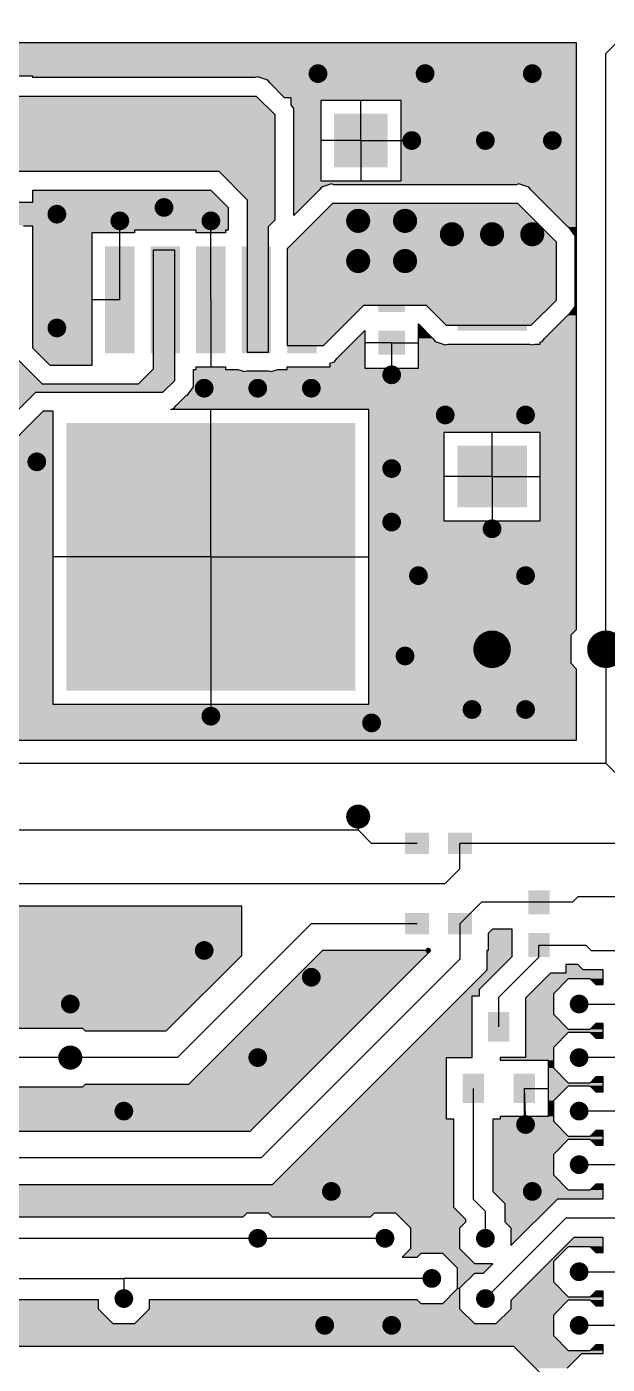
# Model space of a CAD drawing. Extents: x 295 to 953, y 10 to 290.
# Drawn here: x 700.8 to 736.6, y 160.2 to 242.6 of the extents above; entities that cross this region are included whole.
import ezdxf

# ---------------------------------------------------------------- set-up
doc = ezdxf.new("R2010")
doc.units = 0
doc.header["$LTSCALE"] = 5
doc.header["$MEASUREMENT"] = 0
doc.layers.get('0').update_dxf_attribs({"linetype": 'CONTINUOUS', "lineweight": 25})
doc.layers.add('16_COMP_GBR', color=1, linetype='CONTINUOUS')

msp = doc.modelspace()

# ---------------------------------------------------------------- linework, layer by layer
for points, const_width in [([(718.451, 239.688, 1), (719.029, 239.688, 1)], 0.577), ([(725.051, 239.688, 1), (725.629, 239.688, 1)], 0.577), ([(731.651, 239.688, 1), (732.229, 239.688, 1)], 0.577), ([(724.226, 235.563, 1), (724.804, 235.563, 1)], 0.577), ([(728.764, 235.563, 1), (729.341, 235.563, 1)], 0.577), ([(732.889, 235.563, 1), (733.466, 235.563, 1)], 0.577), ([(708.964, 231.438, 1), (709.541, 231.438, 1)], 0.577), ([(702.364, 231.025, 1), (702.941, 231.025, 1)], 0.577), ([(706.241, 230.613, 1), (706.819, 230.613, 1)], 0.577), ([(711.851, 230.613, 1), (712.429, 230.613, 1)], 0.577), ([(720.844, 230.613, 1), (721.586, 230.613, 1)], 0.742), ([(723.731, 230.613, 1), (724.474, 230.613, 1)], 0.742), ([(726.619, 229.788, 1), (727.361, 229.788, 1)], 0.742), ([(729.094, 229.788, 1), (729.836, 229.788, 1)], 0.742), ([(731.569, 229.788, 1), (732.311, 229.788, 1)], 0.742), ([(720.844, 228.138, 1), (721.586, 228.138, 1)], 0.742), ([(723.731, 228.138, 1), (724.474, 228.138, 1)], 0.742), ([(702.364, 224.013, 1), (702.941, 224.013, 1)], 0.577), ([(722.989, 221.125, 1), (723.566, 221.125, 1)], 0.577), ([(711.439, 220.3, 1), (712.016, 220.3, 1)], 0.577), ([(714.739, 220.3, 1), (715.316, 220.3, 1)], 0.577), ([(718.039, 220.3, 1), (718.616, 220.3, 1)], 0.577), ([(726.289, 218.65, 1), (726.866, 218.65, 1)], 0.577), ([(731.239, 218.65, 1), (731.816, 218.65, 1)], 0.577), ([(701.126, 215.763, 1), (701.704, 215.763, 1)], 0.577), ([(722.989, 215.35, 1), (723.566, 215.35, 1)], 0.577), ([(722.989, 212.05, 1), (723.566, 212.05, 1)], 0.577), ([(729.176, 211.638, 1), (729.754, 211.638, 1)], 0.577), ([(724.639, 208.75, 1), (725.216, 208.75, 1)], 0.577), ([(731.239, 208.75, 1), (731.816, 208.75, 1)], 0.577), ([(728.888, 204.213, 1), (730.043, 204.213, 1)], 1.155), ([(735.9, 204.213, 1), (737.055, 204.213, 1)], 1.155), ([(723.814, 203.8, 1), (724.391, 203.8, 1)], 0.577), ([(711.851, 200.088, 1), (712.429, 200.088, 1)], 0.577), ([(727.939, 200.5, 1), (728.516, 200.5, 1)], 0.577), ([(731.239, 200.5, 1), (731.816, 200.5, 1)], 0.577), ([(721.751, 199.675, 1), (722.329, 199.675, 1)], 0.577), ([(720.844, 193.9, 1), (721.586, 193.9, 1)], 0.742), ([(711.439, 185.65, 1), (712.016, 185.65, 1)], 0.577), ([(725.446, 185.65, 1), (725.611, 185.65, 1)], 0.165), ([(718.039, 184, 1), (718.616, 184, 1)], 0.577), ([(703.189, 182.35, 1), (703.766, 182.35, 1)], 0.577), ([(734.539, 182.35, 1), (735.116, 182.35, 1)], 0.577), ([(703.106, 179.05, 1), (703.849, 179.05, 1)], 0.742), ([(714.739, 179.05, 1), (715.316, 179.05, 1)], 0.577), ([(734.539, 179.05, 1), (735.116, 179.05, 1)], 0.577), ([(706.489, 175.75, 1), (707.066, 175.75, 1)], 0.577), ([(734.539, 175.75, 1), (735.116, 175.75, 1)], 0.577), ([(731.239, 174.925, 1), (731.816, 174.925, 1)], 0.577), ([(734.539, 172.45, 1), (735.116, 172.45, 1)], 0.577), ([(719.276, 170.8, 1), (719.854, 170.8, 1)], 0.577), ([(731.651, 170.8, 1), (732.229, 170.8, 1)], 0.577), ([(714.739, 167.913, 1), (715.316, 167.913, 1)], 0.577), ([(722.576, 167.913, 1), (723.154, 167.913, 1)], 0.577), ([(728.764, 167.913, 1), (729.341, 167.913, 1)], 0.577), ([(725.464, 165.438, 1), (726.041, 165.438, 1)], 0.577), ([(734.539, 165.85, 1), (735.116, 165.85, 1)], 0.577), ([(706.489, 164.2, 1), (707.066, 164.2, 1)], 0.577), ([(728.764, 164.2, 1), (729.341, 164.2, 1)], 0.577), ([(718.864, 162.55, 1), (719.441, 162.55, 1)], 0.577), ([(722.989, 162.55, 1), (723.566, 162.55, 1)], 0.577), ([(734.539, 162.55, 1), (735.116, 162.55, 1)], 0.577)]:
    msp.add_lwpolyline(points, format="xyb", close=True, dxfattribs=dict(const_width=const_width))
for points in [[(716.1, 237.213), (716.1, 233.913), (712.8, 237.213), (712.8, 233.913)], [(723.03, 237.213), (723.03, 233.913), (719.73, 237.213), (719.73, 233.913)], [(707.438, 229.045), (707.438, 222.445), (705.623, 229.045), (705.623, 222.445)], [(710.243, 229.045), (710.243, 222.445), (708.428, 229.045), (708.428, 222.445)], [(713.048, 229.045), (713.048, 222.445), (711.233, 229.045), (711.233, 222.445)], [(715.853, 229.045), (715.853, 222.445), (714.038, 229.045), (714.038, 222.445)], [(718.658, 229.045), (718.658, 222.445), (716.843, 229.045), (716.843, 222.445)], [(731.61, 227.643), (731.61, 223.848), (727.32, 227.643), (727.32, 223.848)], [(724.103, 226.488), (724.103, 225.003), (722.453, 226.488), (722.453, 225.003)], [(724.103, 223.848), (724.103, 222.363), (722.453, 223.848), (722.453, 222.363)], [(721.05, 218.155), (721.05, 201.655), (703.23, 218.155), (703.23, 201.655)], [(731.61, 216.753), (731.61, 212.958), (727.32, 216.753), (727.32, 212.958)], [(725.588, 192.91), (725.588, 191.59), (724.103, 192.91), (724.103, 191.59)], [(728.228, 192.91), (728.228, 191.59), (726.743, 192.91), (726.743, 191.59)], [(733.013, 189.363), (733.013, 187.878), (731.693, 189.363), (731.693, 187.878)], [(725.588, 187.96), (725.588, 186.64), (724.103, 187.96), (724.103, 186.64)], [(728.228, 187.96), (728.228, 186.64), (726.743, 187.96), (726.743, 186.64)], [(733.013, 186.723), (733.013, 185.238), (731.693, 186.723), (731.693, 185.238)], [(730.538, 181.855), (730.538, 180.04), (729.218, 181.855), (729.218, 180.04)], [(728.97, 178.06), (728.97, 176.245), (727.65, 178.06), (727.65, 176.245)], [(732.105, 178.06), (732.105, 176.245), (730.785, 178.06), (730.785, 176.245)]]:
    msp.add_solid(points)
at = {"layer": '16_COMP_GBR', "color": 7}
for p, q in [((738.128, 242.575), (736.478, 240.925)), ((734.663, 241.585), (520.493, 241.585)), ((734.663, 205.43), (734.663, 241.585)), ((736.478, 204.213), (736.478, 240.925)), ((701.168, 239.523), (687.638, 239.523)), ((701.168, 239.44), (701.168, 239.523)), ((714.871, 239.44), (701.168, 239.44)), ((715.028, 239.491), (714.871, 239.44)), ((715.64, 239.292), (715.028, 239.491)), ((715.783, 239.095), (715.64, 239.292)), ((716.676, 238.203), (715.783, 239.095)), ((714.96, 238.285), (688.793, 238.285)), ((716.1, 237.145), (714.96, 238.285)), ((717.09, 238.203), (716.676, 238.203)), ((717.09, 237.762), (717.09, 238.203)), ((717.255, 237.534), (717.09, 237.762)), ((717.255, 230.941), (717.255, 237.534)), ((718.905, 238.038), (718.905, 233.088)), ((723.855, 238.038), (718.905, 238.038)), ((721.38, 235.563), (721.38, 238.038)), ((723.855, 233.088), (723.855, 238.038)), ((716.1, 230.68), (716.1, 237.145)), ((721.38, 235.563), (718.905, 235.563)), ((721.38, 235.563), (724.515, 235.563)), ((721.38, 235.563), (721.38, 233.088)), ((721.38, 235.563), (723.855, 235.563)), ((688.793, 233.665), (712.62, 233.665)), ((712.62, 233.665), (714.368, 231.918)), ((701.168, 232.51), (712.142, 232.51)), ((701.168, 231.768), (701.168, 232.51)), ((712.142, 232.51), (713.213, 231.439)), ((718.811, 232.495), (717.255, 230.941)), ((718.953, 232.691), (718.811, 232.495)), ((718.905, 233.088), (723.855, 233.088)), ((719.565, 232.891), (718.953, 232.691)), ((719.722, 232.84), (719.565, 232.891)), ((730.958, 232.84), (719.722, 232.84)), ((731.115, 232.891), (730.958, 232.84)), ((731.727, 232.691), (731.115, 232.891)), ((731.871, 232.495), (731.727, 232.691)), ((734.123, 230.243), (731.871, 232.495)), ((687.638, 231.768), (701.168, 231.768)), ((714.368, 231.918), (714.368, 222.528)), ((719.633, 231.685), (716.843, 228.895)), ((731.047, 231.685), (719.633, 231.685)), ((733.425, 229.307), (731.047, 231.685)), ((713.213, 231.439), (713.213, 230.035)), ((701.168, 230.283), (700.588, 230.283)), ((701.168, 222.773), (701.168, 230.283)), ((706.53, 225.745), (706.53, 230.613)), ((707.438, 230.035), (707.438, 229.87)), ((711.233, 230.035), (707.438, 230.035)), ((711.233, 229.87), (711.233, 230.035)), ((712.14, 225.745), (712.14, 230.613)), ((713.048, 230.035), (713.048, 229.87)), ((713.213, 230.035), (713.048, 230.035)), ((715.688, 230.268), (716.1, 230.68)), ((715.688, 222.528), (715.688, 230.268)), ((734.202, 230.217), (734.123, 230.243)), ((734.58, 229.697), (734.202, 230.217)), ((704.798, 229.87), (704.798, 221.703)), ((707.438, 229.87), (704.798, 229.87)), ((706.53, 225.745), (706.53, 229.87)), ((713.048, 229.87), (711.233, 229.87)), ((712.14, 225.745), (712.14, 229.87)), ((733.425, 225.73), (733.425, 229.307)), ((734.58, 225.341), (734.58, 229.697)), ((708.593, 228.798), (708.593, 221.47)), ((709.913, 228.798), (708.593, 228.798)), ((709.913, 220.78), (709.913, 228.798)), ((716.843, 228.895), (716.843, 222.94)), ((706.53, 225.745), (704.798, 225.745)), ((712.14, 225.745), (712.14, 221.62)), ((719.085, 222.94), (721.56, 225.415)), ((721.56, 225.415), (725.408, 225.415)), ((725.408, 225.415), (726.645, 224.178)), ((731.872, 224.178), (733.425, 225.73)), ((734.202, 224.821), (734.58, 225.341)), ((724.928, 224.26), (724.929, 224.26)), ((724.928, 221.538), (724.928, 224.26)), ((724.929, 224.26), (725.824, 223.367)), ((732.694, 223.367), (734.123, 224.795)), ((734.123, 224.795), (734.202, 224.821)), ((719.907, 222.13), (721.628, 223.849)), ((721.628, 223.849), (721.628, 221.538)), ((726.645, 224.178), (731.872, 224.178)), ((702.238, 221.703), (701.168, 222.773)), ((716.843, 222.94), (719.085, 222.94)), ((723.278, 223.105), (721.628, 223.105)), ((723.278, 223.105), (723.278, 221.125)), ((723.278, 223.105), (723.278, 221.538)), ((723.278, 223.105), (724.928, 223.105)), ((725.824, 223.367), (725.965, 223.171)), ((725.965, 223.171), (726.578, 222.971)), ((726.578, 222.971), (726.734, 223.023)), ((726.734, 223.023), (731.783, 223.023)), ((731.783, 223.023), (731.94, 222.971)), ((731.94, 222.971), (732.097, 223.023)), ((732.097, 223.023), (732.435, 223.023)), ((732.435, 223.133), (732.552, 223.171)), ((732.435, 223.023), (732.435, 223.133)), ((732.552, 223.171), (732.694, 223.367)), ((701.76, 220.548), (700.013, 222.295)), ((714.368, 222.528), (715.688, 222.528)), ((719.483, 221.841), (719.765, 221.934)), ((719.483, 221.62), (719.483, 221.841)), ((719.765, 221.934), (719.907, 222.13)), ((704.798, 221.703), (702.238, 221.703)), ((708.593, 221.47), (707.67, 220.548)), ((711.068, 221.455), (711.233, 221.455)), ((711.068, 220.391), (711.068, 221.455)), ((711.233, 221.62), (713.048, 221.62)), ((711.233, 221.455), (711.233, 221.62)), ((713.048, 221.62), (713.048, 221.455)), ((713.048, 221.455), (713.792, 221.455)), ((713.792, 221.455), (714.203, 221.321)), ((714.203, 221.321), (714.359, 221.373)), ((714.359, 221.373), (715.696, 221.373)), ((715.696, 221.373), (715.853, 221.321)), ((715.853, 221.321), (716.263, 221.455)), ((716.263, 221.455), (716.843, 221.455)), ((716.843, 221.62), (719.483, 221.62)), ((716.843, 221.455), (716.843, 221.62)), ((721.628, 221.538), (724.928, 221.538)), ((707.67, 220.548), (701.76, 220.548)), ((709.185, 220.052), (709.913, 220.78)), ((710.69, 219.871), (711.068, 220.391)), ((697.222, 215.928), (701.347, 220.052)), ((701.347, 220.052), (709.185, 220.052)), ((710.007, 219.242), (710.611, 219.845)), ((710.611, 219.845), (710.69, 219.871)), ((698.044, 215.117), (701.826, 218.898)), ((701.826, 218.898), (702.405, 218.898)), ((702.405, 218.898), (702.405, 200.83)), ((709.663, 218.98), (709.865, 219.046)), ((721.875, 218.98), (709.663, 218.98)), ((709.865, 219.046), (710.007, 219.242)), ((712.14, 209.905), (712.14, 218.98)), ((721.875, 200.83), (721.875, 218.98)), ((726.495, 217.578), (726.495, 212.133)), ((732.435, 217.578), (726.495, 217.578)), ((729.465, 214.855), (729.465, 217.578)), ((732.435, 212.133), (732.435, 217.578)), ((729.465, 214.855), (726.495, 214.855)), ((729.465, 214.855), (729.465, 211.638)), ((729.465, 214.855), (729.465, 212.133)), ((729.465, 214.855), (732.435, 214.855)), ((726.495, 212.133), (732.435, 212.133)), ((712.14, 209.905), (702.405, 209.905)), ((712.14, 209.905), (712.14, 200.088)), ((712.14, 209.905), (712.14, 200.83)), ((712.14, 209.905), (721.875, 209.905)), ((734.333, 205.102), (734.663, 205.43)), ((734.333, 203.325), (734.333, 205.102)), ((736.478, 204.213), (736.478, 197.2)), ((734.663, 202.995), (734.333, 203.325)), ((734.663, 198.603), (734.663, 202.995)), ((702.405, 200.83), (721.875, 200.83)), ((626.096, 198.603), (734.663, 198.603)), ((625.515, 197.2), (736.478, 197.2)), ((736.478, 197.2), (737.715, 195.963)), ((721.215, 193.9), (721.215, 193.075)), ((683.265, 193.075), (721.215, 193.075)), ((721.215, 193.075), (722.04, 192.25)), ((724.845, 192.25), (722.04, 192.25)), ((727.485, 190.683), (727.485, 192.25)), ((739.571, 192.25), (727.485, 192.25)), ((727.485, 190.683), (726.578, 189.775)), ((622.463, 189.775), (726.578, 189.775)), ((734.415, 188.62), (734.745, 188.95)), ((739.571, 188.95), (734.745, 188.95)), ((714.038, 188.373), (621.882, 188.373)), ((714.038, 185.343), (714.038, 188.373)), ((727.485, 187.3), (728.805, 188.62)), ((732.353, 188.62), (728.805, 188.62)), ((734.415, 188.62), (732.353, 188.62)), ((710.078, 179.05), (718.328, 187.3)), ((724.845, 187.3), (718.328, 187.3)), ((727.485, 187.3), (727.485, 185.114)), ((729.488, 186.97), (729.218, 186.699)), ((729.218, 186.699), (729.218, 185.65)), ((730.703, 186.97), (729.488, 186.97)), ((730.703, 185.279), (730.703, 186.97)), ((719.011, 185.65), (710.761, 177.4)), ((714.551, 174.513), (725.688, 185.65)), ((725.528, 185.65), (719.011, 185.65)), ((725.688, 185.65), (725.528, 185.65)), ((729.135, 185.65), (729.135, 184.431)), ((729.218, 185.65), (729.135, 185.65)), ((732.353, 185.98), (735.24, 185.98)), ((732.353, 185.238), (732.353, 185.98)), ((735.57, 185.65), (735.24, 185.98)), ((735.57, 185.65), (739.571, 185.65)), ((709.394, 180.7), (714.038, 185.343)), ((715.234, 172.863), (727.485, 185.114)), ((728.681, 183.257), (730.703, 185.279)), ((732.353, 185.238), (729.878, 182.763)), ((734.003, 184.784), (734.003, 184.248)), ((734.745, 184.784), (734.003, 184.784)), ((735.075, 184.454), (734.745, 184.784)), ((729.135, 184.431), (715.917, 171.213)), ((733.054, 184.248), (731.528, 182.721)), ((734.003, 184.248), (733.054, 184.248)), ((733.26, 183), (734.179, 183.917)), ((734.179, 183.917), (735.478, 183.917)), ((736.313, 184.454), (735.075, 184.454)), ((735.478, 183.917), (735.849, 183.546)), ((736.313, 183.546), (736.313, 184.454)), ((728.681, 182.845), (728.681, 183.257)), ((733.26, 181.702), (733.26, 183)), ((735.849, 183.546), (736.313, 183.546)), ((728.228, 182.845), (728.681, 182.845)), ((728.228, 179.05), (728.228, 182.845)), ((729.878, 180.948), (729.878, 182.763)), ((731.528, 182.721), (731.528, 179.05)), ((734.828, 182.35), (739.571, 182.35)), ((734.179, 180.783), (733.26, 181.702)), ((637.634, 180.865), (704.23, 180.865)), ((704.23, 180.865), (704.395, 180.7)), ((704.395, 180.7), (709.394, 180.7)), ((733.26, 179.7), (734.179, 180.617)), ((735.478, 180.783), (734.179, 180.783)), ((734.179, 180.617), (735.478, 180.617)), ((735.849, 181.154), (735.478, 180.783)), ((735.478, 180.617), (735.849, 180.246)), ((736.313, 181.154), (735.849, 181.154)), ((736.313, 180.246), (736.313, 181.154)), ((733.26, 178.402), (733.26, 179.7)), ((735.849, 180.246), (736.313, 180.246)), ((703.478, 179.05), (634.59, 179.05)), ((710.078, 179.05), (703.478, 179.05)), ((726.66, 179.05), (728.228, 179.05)), ((726.66, 175.255), (726.66, 179.05)), ((729.96, 179.05), (729.96, 178.885)), ((731.528, 179.05), (729.96, 179.05)), ((729.96, 178.885), (732.93, 178.885)), ((732.93, 178.885), (732.93, 175.42)), ((739.571, 179.05), (734.828, 179.05)), ((734.179, 177.483), (733.26, 178.402)), ((704.23, 177.235), (637.634, 177.235)), ((704.395, 177.4), (704.23, 177.235)), ((710.761, 177.4), (704.395, 177.4)), ((733.26, 176.4), (734.179, 177.317)), ((735.478, 177.483), (734.179, 177.483)), ((734.179, 177.317), (735.478, 177.317)), ((735.849, 177.854), (735.478, 177.483)), ((735.478, 177.317), (735.849, 176.946)), ((736.313, 177.854), (735.849, 177.854)), ((736.313, 176.946), (736.313, 177.854)), ((728.31, 170.305), (728.31, 177.153)), ((731.445, 177.153), (731.528, 174.925)), ((731.445, 177.153), (731.445, 175.42)), ((731.445, 177.153), (732.93, 177.153)), ((733.26, 175.102), (733.26, 176.4)), ((735.849, 176.946), (736.313, 176.946)), ((739.571, 175.75), (734.828, 175.75)), ((727.114, 175.255), (726.66, 175.255)), ((727.114, 169.81), (727.114, 175.255)), ((729.506, 175.255), (729.506, 170.8)), ((729.96, 175.255), (729.506, 175.255)), ((729.96, 175.42), (729.96, 175.255)), ((732.93, 175.42), (729.96, 175.42)), ((734.179, 174.183), (733.26, 175.102)), ((606.632, 174.513), (714.551, 174.513)), ((733.26, 173.1), (734.179, 174.017)), ((735.478, 174.183), (734.179, 174.183)), ((734.179, 174.017), (735.478, 174.017)), ((735.849, 174.554), (735.478, 174.183)), ((735.478, 174.017), (735.849, 173.646)), ((736.313, 174.554), (735.849, 174.554)), ((736.313, 173.646), (736.313, 174.554)), ((733.26, 171.802), (733.26, 173.1)), ((735.849, 173.646), (736.313, 173.646)), ((715.234, 172.863), (605.715, 172.863)), ((739.571, 172.45), (734.828, 172.45)), ((734.179, 170.883), (733.26, 171.802)), ((715.917, 171.213), (606.632, 171.213)), ((729.506, 170.8), (730.249, 170.058)), ((735.478, 170.883), (734.179, 170.883)), ((735.849, 171.254), (735.478, 170.883)), ((736.313, 171.254), (735.849, 171.254)), ((736.313, 170.346), (736.313, 171.254)), ((727.856, 169.067), (727.114, 169.81)), ((728.31, 170.305), (729.053, 169.563)), ((730.249, 170.058), (730.249, 168.934)), ((730.62, 167.46), (733.508, 170.346)), ((733.508, 170.346), (736.313, 170.346)), ((600.074, 169.233), (714.132, 169.233)), ((714.132, 169.233), (714.379, 169.48)), ((714.379, 169.48), (715.678, 169.48)), ((715.678, 169.48), (715.925, 169.233)), ((715.925, 169.233), (721.969, 169.233)), ((721.969, 169.233), (722.217, 169.48)), ((722.217, 169.48), (723.515, 169.48)), ((723.515, 169.48), (724.433, 168.563)), ((727.856, 168.934), (727.856, 169.067)), ((729.053, 167.913), (729.053, 169.563)), ((729.053, 164.2), (734.003, 169.15)), ((739.571, 169.15), (734.003, 169.15)), ((724.433, 168.563), (724.433, 167.264)), ((727.485, 168.563), (727.856, 168.934)), ((727.485, 167.264), (727.485, 168.563)), ((730.249, 168.934), (730.62, 168.563)), ((730.62, 168.563), (730.62, 167.46)), ((599.528, 167.913), (715.028, 167.913)), ((715.028, 167.913), (722.865, 167.913)), ((734.498, 167.954), (730.62, 164.076)), ((733.26, 166.5), (734.179, 167.417)), ((734.179, 167.417), (735.478, 167.417)), ((736.313, 167.954), (734.498, 167.954)), ((735.478, 167.417), (735.849, 167.046)), ((736.313, 167.046), (736.313, 167.954)), ((724.433, 167.264), (723.928, 166.758)), ((723.928, 166.758), (724.857, 166.758)), ((724.857, 166.758), (725.104, 167.005)), ((725.104, 167.005), (726.403, 167.005)), ((726.403, 167.005), (727.32, 166.088)), ((728.404, 166.345), (727.485, 167.264)), ((733.26, 165.202), (733.26, 166.5)), ((735.849, 167.046), (736.313, 167.046)), ((727.32, 166.088), (727.32, 164.789)), ((727.485, 164.85), (728.404, 165.767)), ((729.506, 166.345), (728.404, 166.345)), ((728.404, 165.767), (728.929, 165.767)), ((728.929, 165.767), (729.506, 166.345)), ((734.828, 165.85), (739.571, 165.85)), ((596.64, 165.438), (706.778, 165.438)), ((725.753, 165.438), (706.778, 165.438)), ((706.778, 165.438), (706.778, 164.2)), ((727.485, 163.552), (727.485, 164.85)), ((734.179, 164.283), (733.26, 165.202)), ((705.21, 164.117), (596.094, 164.117)), ((705.21, 163.552), (705.21, 164.117)), ((708.345, 164.117), (708.345, 163.552)), ((724.857, 164.117), (708.345, 164.117)), ((725.104, 163.87), (724.857, 164.117)), ((727.32, 164.789), (726.403, 163.87)), ((730.62, 164.076), (730.62, 163.552)), ((733.26, 163.2), (734.179, 164.117)), ((735.478, 164.283), (734.179, 164.283)), ((734.179, 164.117), (735.478, 164.117)), ((735.849, 164.654), (735.478, 164.283)), ((735.478, 164.117), (735.849, 163.746)), ((736.313, 164.654), (735.849, 164.654)), ((736.313, 163.746), (736.313, 164.654)), ((706.129, 162.633), (705.21, 163.552)), ((708.345, 163.552), (707.428, 162.633)), ((726.403, 163.87), (725.104, 163.87)), ((728.404, 162.633), (727.485, 163.552)), ((730.62, 163.552), (729.703, 162.633)), ((733.26, 161.902), (733.26, 163.2)), ((735.849, 163.746), (736.313, 163.746)), ((707.428, 162.633), (706.129, 162.633)), ((729.703, 162.633), (728.404, 162.633)), ((734.828, 162.55), (739.571, 162.55)), ((734.179, 160.983), (733.26, 161.902)), ((698.198, 161.271), (730.785, 161.271)), ((730.785, 161.271), (734.359, 157.699)), ((734.085, 159.9), (735.004, 160.817)), ((735.478, 160.983), (734.179, 160.983)), ((735.004, 160.817), (736.303, 160.817)), ((735.849, 161.354), (735.478, 160.983)), ((736.313, 161.354), (735.849, 161.354)), ((736.303, 160.817), (736.313, 160.808)), ((736.313, 160.808), (736.313, 161.354))]:
    msp.add_line(p, q, dxfattribs=at)
for points in [[(520.493, 241.09), (520.493, 241.585), (734.663, 241.09), (734.663, 241.585)], [(520.493, 241.585), (520.493, 241.585), (734.663, 241.585), (723.855, 241.585)], [(558.038, 239.523), (556.471, 241.09), (734.663, 239.523), (734.663, 241.09)], [(558.038, 239.522), (558.038, 239.523), (687.638, 239.522), (701.168, 239.523)], [(701.168, 239.491), (701.168, 239.523), (734.663, 239.491), (734.663, 239.523)], [(701.168, 239.44), (701.168, 239.491), (714.871, 239.44), (715.028, 239.491)], [(715.64, 239.292), (715.028, 239.491), (734.663, 239.292), (734.663, 239.491)], [(715.783, 239.095), (715.64, 239.292), (734.663, 239.095), (734.663, 239.292)], [(716.676, 238.203), (715.783, 239.095), (734.663, 238.203), (734.663, 239.095)], [(688.793, 237.145), (688.793, 238.285), (716.1, 237.145), (714.96, 238.285)], [(688.793, 238.285), (688.793, 238.285), (714.96, 238.285), (688.793, 238.285)], [(717.09, 238.037), (717.09, 238.203), (734.663, 238.037), (734.663, 238.203)], [(717.09, 237.762), (717.09, 238.037), (718.905, 237.762), (718.905, 238.037)], [(717.09, 238.037), (717.09, 238.037), (718.905, 238.037), (723.855, 238.037)], [(717.255, 237.534), (717.09, 237.762), (718.905, 237.534), (718.905, 237.762)], [(717.255, 233.088), (717.255, 237.534), (718.905, 233.088), (718.905, 237.534)], [(723.855, 233.088), (723.855, 238.037), (734.663, 233.088), (734.663, 238.037)], [(688.793, 233.665), (688.793, 237.145), (716.1, 233.665), (716.1, 237.145)], [(714.368, 231.918), (712.62, 233.665), (716.1, 231.918), (716.1, 233.665)], [(701.168, 231.768), (701.168, 232.51), (712.884, 231.768), (712.142, 232.51)], [(701.168, 232.51), (701.168, 232.51), (712.142, 232.51), (701.168, 232.51)], [(717.255, 232.891), (717.255, 233.088), (734.663, 232.891), (734.663, 233.088)], [(717.255, 232.691), (717.255, 232.891), (718.953, 232.691), (719.565, 232.891)], [(717.255, 232.495), (717.255, 232.691), (718.811, 232.495), (718.953, 232.691)], [(717.255, 230.941), (717.255, 232.495), (717.255, 230.941), (718.811, 232.495)], [(719.722, 232.84), (719.565, 232.891), (730.958, 232.84), (731.115, 232.891)], [(731.727, 232.691), (731.115, 232.891), (734.663, 232.691), (734.663, 232.891)], [(731.871, 232.495), (731.727, 232.691), (734.663, 232.495), (734.663, 232.691)], [(734.123, 230.243), (731.871, 232.495), (734.663, 230.243), (734.663, 232.495)], [(679.305, 231.439), (679.305, 231.768), (713.213, 231.439), (712.884, 231.768)], [(714.368, 230.68), (714.368, 231.918), (716.1, 230.68), (716.1, 231.918)], [(717.255, 229.307), (719.633, 231.685), (733.425, 229.307), (731.047, 231.685)], [(719.633, 231.685), (719.633, 231.685), (731.047, 231.685), (719.633, 231.685)], [(679.305, 230.416), (679.305, 231.439), (713.213, 230.416), (713.213, 231.439)], [(700.588, 230.283), (700.178, 230.416), (713.213, 230.283), (713.213, 230.416)], [(701.168, 230.035), (701.168, 230.283), (713.213, 230.035), (713.213, 230.283)], [(701.168, 229.87), (701.168, 230.035), (707.438, 229.87), (707.438, 230.035)], [(701.168, 230.035), (701.168, 230.035), (707.438, 230.035), (711.233, 230.035)], [(711.233, 229.87), (711.233, 230.035), (713.048, 229.87), (713.048, 230.035)], [(711.233, 230.035), (711.233, 230.035), (713.048, 230.035), (713.213, 230.035)], [(714.368, 230.268), (714.368, 230.68), (715.688, 230.268), (716.1, 230.68)], [(714.368, 222.528), (714.368, 230.268), (715.688, 222.528), (715.688, 230.268)], [(734.202, 230.217), (734.123, 230.243), (734.663, 230.217), (734.663, 230.243)], [(734.58, 229.697), (734.202, 230.217), (734.663, 229.697), (734.663, 230.217)], [(701.168, 222.773), (701.168, 229.87), (704.798, 222.773), (704.798, 229.87)], [(701.168, 229.87), (701.168, 229.87), (704.798, 229.87), (707.438, 229.87)], [(716.843, 228.895), (717.255, 229.307), (733.425, 228.895), (733.425, 229.307)], [(734.58, 225.341), (734.58, 229.697), (734.663, 225.341), (734.663, 229.697)], [(708.593, 228.797), (708.593, 228.798), (709.913, 228.797), (708.593, 228.798)], [(708.593, 221.47), (708.593, 228.797), (709.913, 221.47), (709.913, 228.797)], [(716.843, 225.73), (716.843, 228.895), (733.425, 225.73), (733.425, 228.895)], [(716.843, 225.415), (716.843, 225.73), (733.11, 225.415), (733.425, 225.73)], [(716.843, 222.94), (716.843, 225.415), (719.085, 222.94), (721.56, 225.415)], [(716.843, 225.415), (716.843, 225.415), (721.56, 225.415), (725.408, 225.415)], [(726.645, 224.178), (725.408, 225.415), (731.872, 224.178), (733.11, 225.415)], [(734.202, 224.821), (734.58, 225.341), (734.663, 224.821), (734.663, 225.341)], [(724.928, 223.367), (724.928, 224.26), (725.824, 223.367), (724.929, 224.26)], [(724.928, 224.26), (724.928, 224.26), (724.929, 224.26), (724.928, 224.26)], [(732.694, 223.367), (734.123, 224.795), (734.663, 223.367), (734.663, 224.795)], [(734.123, 224.795), (734.202, 224.821), (734.663, 224.795), (734.663, 224.821)], [(719.907, 222.13), (721.628, 223.849), (721.628, 222.13), (721.628, 223.849)], [(702.238, 221.703), (701.168, 222.773), (704.798, 221.703), (704.798, 222.773)], [(724.928, 223.171), (724.928, 223.367), (725.965, 223.171), (725.824, 223.367)], [(724.928, 222.971), (724.928, 223.171), (726.578, 222.971), (725.965, 223.171)], [(724.928, 221.538), (724.928, 222.971), (734.663, 221.538), (734.663, 222.971)], [(726.578, 222.971), (726.734, 223.023), (731.94, 222.971), (731.783, 223.023)], [(731.94, 222.971), (732.097, 223.023), (734.663, 222.971), (734.663, 223.023)], [(732.435, 223.133), (732.552, 223.171), (734.663, 223.133), (734.663, 223.171)], [(732.435, 223.023), (732.435, 223.133), (734.663, 223.023), (734.663, 223.133)], [(732.552, 223.171), (732.694, 223.367), (734.663, 223.171), (734.663, 223.367)], [(666.93, 220.548), (666.93, 222.295), (701.76, 220.548), (700.013, 222.295)], [(719.483, 221.841), (719.765, 221.934), (721.628, 221.841), (721.628, 221.934)], [(719.483, 221.62), (719.483, 221.841), (721.628, 221.62), (721.628, 221.841)], [(719.765, 221.934), (719.907, 222.13), (721.628, 221.934), (721.628, 222.13)], [(707.903, 220.78), (708.593, 221.47), (709.913, 220.78), (709.913, 221.47)], [(711.068, 221.321), (711.068, 221.455), (714.203, 221.321), (713.792, 221.455)], [(711.068, 220.391), (711.068, 221.321), (734.663, 220.391), (734.663, 221.321)], [(711.233, 221.455), (711.233, 221.62), (713.048, 221.455), (713.048, 221.62)], [(711.233, 221.62), (711.233, 221.62), (713.048, 221.62), (711.233, 221.62)], [(714.203, 221.321), (714.359, 221.373), (715.853, 221.321), (715.696, 221.373)], [(715.853, 221.321), (716.263, 221.455), (734.663, 221.321), (734.663, 221.455)], [(716.843, 221.538), (716.843, 221.62), (721.628, 221.538), (721.628, 221.62)], [(716.843, 221.455), (716.843, 221.538), (734.663, 221.455), (734.663, 221.538)], [(666.93, 220.052), (666.93, 220.548), (709.185, 220.052), (709.68, 220.548)], [(707.67, 220.548), (707.903, 220.78), (709.68, 220.548), (709.913, 220.78)], [(710.69, 219.871), (711.068, 220.391), (734.663, 219.871), (734.663, 220.391)], [(666.93, 220.052), (666.93, 220.052), (701.347, 220.052), (709.185, 220.052)], [(666.93, 217.48), (666.93, 220.052), (698.775, 217.48), (701.347, 220.052)], [(710.007, 219.242), (710.611, 219.845), (734.663, 219.242), (734.663, 219.845)], [(710.611, 219.845), (710.69, 219.871), (734.663, 219.845), (734.663, 219.871)], [(698.044, 215.117), (701.826, 218.897), (702.405, 215.117), (702.405, 218.897)], [(701.826, 218.897), (701.826, 218.898), (702.405, 218.897), (701.826, 218.898)], [(709.664, 218.98), (709.865, 219.046), (734.663, 218.98), (734.663, 219.046)], [(709.865, 219.046), (710.007, 219.242), (734.663, 219.046), (734.663, 219.242)], [(721.875, 217.577), (721.875, 218.98), (734.663, 217.577), (734.663, 218.98)], [(721.875, 212.133), (721.875, 217.577), (726.495, 212.133), (726.495, 217.577)], [(721.875, 217.577), (721.875, 217.577), (726.495, 217.577), (732.435, 217.577)], [(732.435, 212.133), (732.435, 217.577), (734.663, 212.133), (734.663, 217.577)], [(655.463, 212.462), (655.463, 214.721), (702.405, 212.462), (702.405, 214.721)], [(697.29, 214.721), (697.902, 214.921), (702.405, 214.721), (702.405, 214.921)], [(697.902, 214.921), (698.044, 215.117), (702.405, 214.921), (702.405, 215.117)], [(697.208, 207.018), (697.208, 212.462), (702.405, 207.018), (702.405, 212.462)], [(721.875, 205.43), (721.875, 212.133), (734.663, 205.43), (734.663, 212.133)], [(655.463, 204.13), (655.463, 207.018), (702.405, 204.13), (702.405, 207.018)], [(721.875, 205.102), (721.875, 205.43), (734.333, 205.102), (734.663, 205.43)], [(721.875, 203.325), (721.875, 205.102), (734.333, 203.325), (734.333, 205.102)], [(623.868, 200.83), (620.568, 204.13), (702.405, 200.83), (702.405, 204.13)], [(721.875, 202.995), (721.875, 203.325), (734.663, 202.995), (734.333, 203.325)], [(721.875, 200.83), (721.875, 202.995), (734.663, 200.83), (734.663, 202.995)], [(626.096, 198.603), (623.868, 200.83), (734.663, 198.603), (734.663, 200.83)], [(614.996, 188.372), (614.996, 188.373), (714.038, 188.372), (621.882, 188.373)], [(617.801, 185.568), (614.996, 188.372), (714.038, 185.568), (714.038, 188.372)], [(729.218, 186.699), (729.488, 186.97), (730.703, 186.699), (730.703, 186.97)], [(729.218, 185.65), (729.218, 186.699), (730.703, 185.65), (730.703, 186.699)], [(729.488, 186.97), (729.488, 186.97), (730.703, 186.97), (729.488, 186.97)], [(696.927, 185.343), (696.703, 185.568), (714.038, 185.343), (714.038, 185.568)], [(710.761, 177.4), (719.011, 185.65), (717.438, 177.4), (725.688, 185.65)], [(719.011, 185.65), (719.011, 185.65), (725.688, 185.65), (719.011, 185.65)], [(729.135, 185.279), (729.135, 185.65), (730.703, 185.279), (730.703, 185.65)], [(697.62, 184.65), (696.927, 185.343), (713.345, 184.65), (714.038, 185.343)], [(697.62, 183.352), (697.62, 184.65), (712.046, 183.352), (713.345, 184.65)], [(729.135, 184.431), (729.135, 185.279), (729.854, 184.431), (730.703, 185.279)], [(734.003, 184.454), (734.003, 184.784), (735.075, 184.454), (734.745, 184.784)], [(734.003, 184.784), (734.003, 184.784), (734.745, 184.784), (734.003, 184.784)], [(727.962, 183.257), (729.135, 184.431), (728.681, 183.257), (729.854, 184.431)], [(731.806, 183), (732.724, 183.917), (733.26, 183), (734.179, 183.917)], [(732.724, 183.917), (733.054, 184.248), (736.313, 183.917), (736.313, 184.248)], [(732.724, 183.917), (732.724, 183.917), (734.179, 183.917), (735.478, 183.917)], [(734.003, 184.248), (734.003, 184.454), (736.313, 184.248), (736.313, 184.454)], [(734.003, 184.454), (734.003, 184.454), (736.313, 184.454), (735.075, 184.454)], [(735.849, 183.546), (735.478, 183.917), (736.313, 183.546), (736.313, 183.917)], [(696.703, 182.433), (697.62, 183.352), (711.127, 182.433), (712.046, 183.352)], [(727.549, 182.845), (727.962, 183.257), (728.681, 182.845), (728.681, 183.257)], [(731.528, 182.721), (731.806, 183), (733.26, 182.721), (733.26, 183)], [(600.229, 180.916), (598.712, 182.433), (709.611, 180.916), (711.127, 182.433)], [(723.754, 179.05), (727.549, 182.845), (728.228, 179.05), (728.228, 182.845)], [(727.549, 182.845), (727.549, 182.845), (728.228, 182.845), (728.681, 182.845)], [(731.528, 181.702), (731.528, 182.721), (733.26, 181.702), (733.26, 182.721)], [(731.528, 180.783), (731.528, 181.702), (734.179, 180.783), (733.26, 181.702)], [(637.634, 180.865), (637.478, 180.916), (709.559, 180.865), (709.611, 180.916)], [(704.395, 180.7), (704.23, 180.865), (709.394, 180.7), (709.559, 180.865)], [(731.528, 180.617), (731.528, 180.783), (736.313, 180.617), (736.313, 180.783)], [(731.528, 180.617), (731.528, 180.617), (734.179, 180.617), (735.478, 180.617)], [(731.528, 179.7), (731.528, 180.617), (733.26, 179.7), (734.179, 180.617)], [(735.478, 180.783), (735.849, 181.154), (736.313, 180.783), (736.313, 181.154)], [(735.849, 180.246), (735.478, 180.617), (736.313, 180.246), (736.313, 180.617)], [(735.849, 181.154), (735.849, 181.154), (736.313, 181.154), (735.849, 181.154)], [(731.528, 179.05), (731.528, 179.7), (733.26, 179.05), (733.26, 179.7)], [(719.959, 175.255), (723.754, 179.05), (726.66, 175.255), (726.66, 179.05)], [(723.754, 179.05), (723.754, 179.05), (726.66, 179.05), (728.228, 179.05)], [(729.96, 178.885), (729.96, 179.05), (733.26, 178.885), (733.26, 179.05)], [(732.93, 178.402), (732.93, 178.885), (733.26, 178.402), (733.26, 178.885)], [(732.93, 177.483), (732.93, 178.402), (734.179, 177.483), (733.26, 178.402)], [(637.478, 177.184), (637.634, 177.235), (717.222, 177.184), (717.273, 177.235)], [(704.23, 177.235), (704.395, 177.4), (717.273, 177.235), (717.438, 177.4)], [(732.93, 177.317), (732.93, 177.483), (736.313, 177.317), (736.313, 177.483)], [(732.93, 177.317), (732.93, 177.317), (734.179, 177.317), (735.478, 177.317)], [(732.93, 176.4), (732.93, 177.317), (733.26, 176.4), (734.179, 177.317)], [(735.478, 177.483), (735.849, 177.854), (736.313, 177.483), (736.313, 177.854)], [(735.849, 176.946), (735.478, 177.317), (736.313, 176.946), (736.313, 177.317)], [(735.849, 177.854), (735.849, 177.854), (736.313, 177.854), (735.849, 177.854)], [(606.632, 174.513), (603.961, 177.184), (714.551, 174.513), (717.222, 177.184)], [(732.93, 175.42), (732.93, 176.4), (733.26, 175.42), (733.26, 176.4)], [(715.917, 171.213), (719.959, 175.255), (727.114, 171.213), (727.114, 175.255)], [(719.959, 175.255), (719.959, 175.255), (727.114, 175.255), (726.66, 175.255)], [(729.506, 175.102), (729.506, 175.255), (733.26, 175.102), (733.26, 175.255)], [(729.506, 174.183), (729.506, 175.102), (734.179, 174.183), (733.26, 175.102)], [(729.96, 175.255), (729.96, 175.42), (733.26, 175.255), (733.26, 175.42)], [(729.506, 174.017), (729.506, 174.183), (736.313, 174.017), (736.313, 174.183)], [(729.506, 174.017), (729.506, 174.017), (734.179, 174.017), (735.478, 174.017)], [(729.506, 173.1), (729.506, 174.017), (733.26, 173.1), (734.179, 174.017)], [(735.478, 174.183), (735.849, 174.554), (736.313, 174.183), (736.313, 174.554)], [(735.849, 173.646), (735.478, 174.017), (736.313, 173.646), (736.313, 174.017)], [(735.849, 174.554), (735.849, 174.554), (736.313, 174.554), (735.849, 174.554)], [(729.506, 171.802), (729.506, 173.1), (733.26, 171.802), (733.26, 173.1)], [(729.506, 170.883), (729.506, 171.802), (734.179, 170.883), (733.26, 171.802)], [(599.496, 169.81), (598.259, 171.048), (727.114, 169.81), (727.114, 171.048)], [(606.467, 171.048), (606.632, 171.213), (727.114, 171.048), (727.114, 171.213)], [(729.506, 170.8), (729.506, 170.883), (736.313, 170.8), (736.313, 170.883)], [(729.96, 170.346), (729.506, 170.8), (736.313, 170.346), (736.313, 170.8)], [(735.478, 170.883), (735.849, 171.254), (736.313, 170.883), (736.313, 171.254)], [(735.849, 171.254), (735.849, 171.254), (736.313, 171.254), (735.849, 171.254)], [(599.826, 169.48), (599.496, 169.81), (727.444, 169.48), (727.114, 169.81)], [(730.249, 170.058), (729.96, 170.346), (733.219, 170.058), (733.508, 170.346)], [(729.96, 170.346), (729.96, 170.346), (733.508, 170.346), (736.313, 170.346)], [(730.249, 168.934), (730.249, 170.058), (732.094, 168.934), (733.219, 170.058)], [(600.074, 169.233), (599.826, 169.48), (714.132, 169.233), (714.379, 169.48)], [(599.826, 169.48), (599.826, 169.48), (714.379, 169.48), (715.678, 169.48)], [(715.925, 169.233), (715.678, 169.48), (721.969, 169.233), (722.217, 169.48)], [(715.678, 169.48), (715.678, 169.48), (722.217, 169.48), (723.515, 169.48)], [(723.928, 169.067), (723.515, 169.48), (727.856, 169.067), (727.444, 169.48)], [(724.061, 168.934), (723.928, 169.067), (727.856, 168.934), (727.856, 169.067)], [(724.433, 168.563), (724.061, 168.934), (727.485, 168.563), (727.856, 168.934)], [(724.433, 167.264), (724.433, 168.563), (727.485, 167.264), (727.485, 168.563)], [(730.62, 168.563), (730.249, 168.934), (731.723, 168.563), (732.094, 168.934)], [(730.62, 167.46), (730.62, 168.563), (730.62, 167.46), (731.723, 168.563)], [(733.044, 166.5), (733.961, 167.417), (733.26, 166.5), (734.179, 167.417)], [(733.961, 167.417), (734.498, 167.954), (736.313, 167.417), (736.313, 167.954)], [(733.961, 167.417), (733.961, 167.417), (734.179, 167.417), (735.478, 167.417)], [(734.498, 167.954), (734.498, 167.954), (736.313, 167.954), (734.498, 167.954)], [(735.849, 167.046), (735.478, 167.417), (736.313, 167.046), (736.313, 167.417)], [(723.928, 166.758), (724.174, 167.005), (724.857, 166.758), (725.104, 167.005)], [(724.174, 167.005), (724.433, 167.264), (727.744, 167.005), (727.485, 167.264)], [(724.174, 167.005), (724.174, 167.005), (725.104, 167.005), (726.403, 167.005)], [(727.063, 166.345), (726.403, 167.005), (728.404, 166.345), (727.744, 167.005)], [(731.745, 165.202), (733.044, 166.5), (733.26, 165.202), (733.26, 166.5)], [(727.32, 166.088), (727.063, 166.345), (729.249, 166.088), (729.506, 166.345)], [(727.063, 166.345), (727.063, 166.345), (729.506, 166.345), (728.404, 166.345)], [(727.32, 165.767), (727.32, 166.088), (728.929, 165.767), (729.249, 166.088)], [(727.32, 165.767), (727.32, 165.767), (728.404, 165.767), (728.929, 165.767)], [(727.32, 164.85), (727.32, 165.767), (727.485, 164.85), (728.404, 165.767)], [(727.32, 164.789), (727.32, 164.85), (727.485, 164.789), (727.485, 164.85)], [(730.826, 164.283), (731.745, 165.202), (734.179, 164.283), (733.26, 165.202)], [(593.927, 164.117), (593.927, 164.117), (705.21, 164.117), (596.094, 164.117)], [(594.493, 163.552), (593.927, 164.117), (705.21, 163.552), (705.21, 164.117)], [(708.345, 164.117), (708.345, 164.117), (724.857, 164.117), (708.345, 164.117)], [(708.345, 163.87), (708.345, 164.117), (725.104, 163.87), (724.857, 164.117)], [(726.403, 163.87), (727.32, 164.789), (727.485, 163.87), (727.485, 164.789)], [(730.62, 164.076), (730.661, 164.117), (734.138, 164.076), (734.179, 164.117)], [(730.62, 163.552), (730.62, 164.076), (733.612, 163.552), (734.138, 164.076)], [(730.661, 164.117), (730.826, 164.283), (736.313, 164.117), (736.313, 164.283)], [(730.661, 164.117), (730.661, 164.117), (734.179, 164.117), (735.478, 164.117)], [(735.478, 164.283), (735.849, 164.654), (736.313, 164.283), (736.313, 164.654)], [(735.849, 163.746), (735.478, 164.117), (736.313, 163.746), (736.313, 164.117)], [(735.849, 164.654), (735.849, 164.654), (736.313, 164.654), (735.849, 164.654)], [(594.743, 163.302), (594.493, 163.552), (705.459, 163.302), (705.21, 163.552)], [(594.743, 163.293), (594.743, 163.302), (705.469, 163.293), (705.459, 163.302)], [(697.363, 162.633), (696.703, 163.293), (706.129, 162.633), (705.469, 163.293)], [(707.428, 162.633), (708.345, 163.552), (728.404, 162.633), (727.485, 163.552)], [(708.345, 163.552), (708.345, 163.87), (727.485, 163.552), (727.485, 163.87)], [(729.703, 162.633), (730.269, 163.2), (733.26, 162.633), (733.26, 163.2)], [(730.269, 163.2), (730.62, 163.552), (733.26, 163.2), (733.612, 163.552)], [(697.62, 162.375), (697.363, 162.633), (733.26, 162.375), (733.26, 162.633)], [(697.62, 161.902), (697.62, 162.375), (733.26, 161.902), (733.26, 162.375)], [(697.62, 161.849), (697.62, 161.902), (733.313, 161.849), (733.26, 161.902)], [(698.198, 161.271), (697.62, 161.849), (733.89, 161.271), (733.313, 161.849)], [(731.074, 160.983), (730.785, 161.271), (734.179, 160.983), (733.89, 161.271)], [(731.239, 160.817), (731.074, 160.983), (736.312, 160.817), (736.313, 160.983)], [(731.239, 160.817), (731.239, 160.817), (735.004, 160.817), (736.303, 160.817)], [(732.157, 159.9), (731.239, 160.817), (734.085, 159.9), (735.004, 160.817)], [(735.478, 160.983), (735.849, 161.354), (736.313, 160.983), (736.313, 161.354)], [(735.849, 161.354), (735.849, 161.354), (736.313, 161.354), (735.849, 161.354)], [(736.312, 160.808), (736.303, 160.817), (736.312, 160.808), (736.312, 160.817)]]:
    msp.add_solid(points, dxfattribs=at)

doc.saveas('drawing.dxf')
